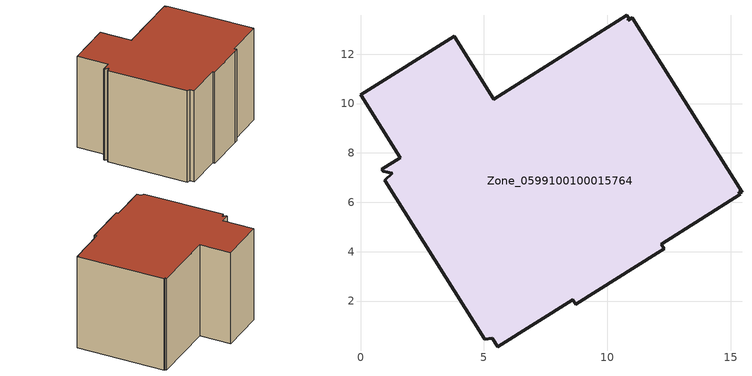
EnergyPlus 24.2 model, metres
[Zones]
Zone_0599100100015764
 floor ground (C_G): 0.92,7.26 0.87,7.34 1.6,7.8 0,10.36 3.79,12.73 5.39,10.18 10.79,13.58 10.86,13.47 10.84,13.37 11,13.47 15.45,6.4 15.32,6.43 15.39,6.32 12.19,4.31 12.3,4.13 12.04,3.96 8.71,1.88 8.6,2.05 5.55,0.14 5.33,0.49 5.03,0.46 0.98,6.9 1.28,7.18 z0
 wall outside (C_F): 3.79,12.73 0,10.36 1.6,7.8 0.87,7.34 0.92,7.26 1.28,7.18 0.98,6.9 5.03,0.46 5.33,0.49 5.55,0.14 8.6,2.05 8.71,1.88 12.04,3.96 12.3,4.13 12.19,4.31 15.39,6.32 15.32,6.43 15.45,6.4 11,13.47 10.84,13.37 10.86,13.47 10.79,13.58 5.39,10.18 3.79,12.73 z0:9.15
 roof outside (C_R): 0.87,7.34 0.92,7.26 1.28,7.18 0.98,6.9 5.03,0.46 5.33,0.49 5.55,0.14 8.6,2.05 8.71,1.88 12.04,3.96 12.3,4.13 12.19,4.31 15.39,6.32 15.32,6.43 15.45,6.4 11,13.47 10.84,13.37 10.86,13.47 10.79,13.58 5.39,10.18 3.79,12.73 0,10.36 1.6,7.8 z9.15
[BUILDING]
Pand.0599100100015764: North Axis=0; Terrain=City; Loads Convergence Tolerance Value=0.04; Temperature Convergence Tolerance Value=0.4; Solar Distribution=FullExterior; Maximum Number of Warmup Days=25; Minimum Number of Warmup Days=1
[Site:Location]
Rotterdam.The.Hague.AP_ZH_NLD Design_Conditions: Latitude=51.96; Longitude=4.45; Time Zone=1; Elevation=-4.5
[SITE:GROUNDTEMPERATURE:BUILDINGSURFACE]
18, 18, 18, 18, 18, 18, 18, 18, 18, 18, 18, 18
[MATERIAL] Thermal Absorptance=0.9; Solar Absorptance=0.7; Visible Absorptance=0.7
Name | Roughness | Thickness | Conductivity | Density | Specific Heat
G.D.2015-2018 | MediumSmooth | 0.15 | 0.0428571 | 540 | 1210
F.D.2015-2018 | Rough | 0.3 | 0.0666667 | 1920 | 840
R.D.2015-2018 | MediumRough | 0.2 | 0.0333333 | 1500 | 1000
[CONSTRUCTION]
C_G: G.D.2015-2018
C_F: F.D.2015-2018
C_R: R.D.2015-2018
[ZONE]
Zone_0599100100015764: Type=1; Multiplier=1; Ceiling Height=Autocalculate; Volume=Autocalculate; Floor Area=autocalculate; Part of Total Floor Area=Yes
[ZONEINFILTRATION:DESIGNFLOWRATE]
Infil_Zone_0599100100015764: Zone or ZoneList or Space or SpaceList=Zone_0599100100015764; Schedule=AlwaysOn; Design Flow Rate Calculation Method=Flow/Area; Flow Rate per Floor Area=0.0021; Constant Term Coefficient=1; Temperature Term Coefficient=0; Velocity Term Coefficient=0; Velocity Squared Term Coefficient=0
[HVACTEMPLATE:ZONE:IDEALLOADSAIRSYSTEM]
Zone_0599100100015764: Maximum Heating Supply Air Temperature=50; Minimum Cooling Supply Air Temperature=13; Maximum Heating Supply Air Humidity Ratio=0.0156; Minimum Cooling Supply Air Humidity Ratio=0.0077; Heating Limit=NoLimit; Cooling Limit=NoLimit; Dehumidification Control Type=ConstantSensibleHeatRatio; Cooling Sensible Heat Ratio=0.7; Dehumidification Setpoint=60; Humidification Control Type=None; Humidification Setpoint=30; Outdoor Air Method=None; Outdoor Air Flow Rate per Person=0.00944; Outdoor Air Flow Rate per Zone Floor Area=0; Outdoor Air Flow Rate per Zone=0; Demand Controlled Ventilation Type=None; Outdoor Air Economizer Type=NoEconomizer; Heat Recovery Type=None; Sensible Heat Recovery Effectiveness=0.7; Latent Heat Recovery Effectiveness=0.65
[ZONECONTROL:THERMOSTAT]
ThermostatControl_Zone_0599100100015764: Zone or ZoneList=Zone_0599100100015764; Control Type Schedule=DualSetpointControlType; Control 1=Thermostat_Zone_0599100100015764; Temperature Difference Between Cutout And Setpoint=0
[THERMOSTATSETPOINT:DUALSETPOINT]
Thermostat_Zone_0599100100015764: Heating Setpoint Temperature Schedule=HeatingSetpoint_Zone_0599100100015764; Cooling Setpoint Temperature Schedule=CoolingSetpoint_Zone_0599100100015764
[SCHEDULE:COMPACT]
HeatingSetpoint_Zone_0599100100015764: Through: 12/31, For: AllDays, Until: 24:00, 21
CoolingSetpoint_Zone_0599100100015764: Through: 12/31, For: AllDays, Until: 24:00, 24
DualSetpointControlType: Through: 12/31, For: AllDays, Until: 24:00, 4
AlwaysOn: Through: 12/31, For: AllDays, Until: 24:00, 1
